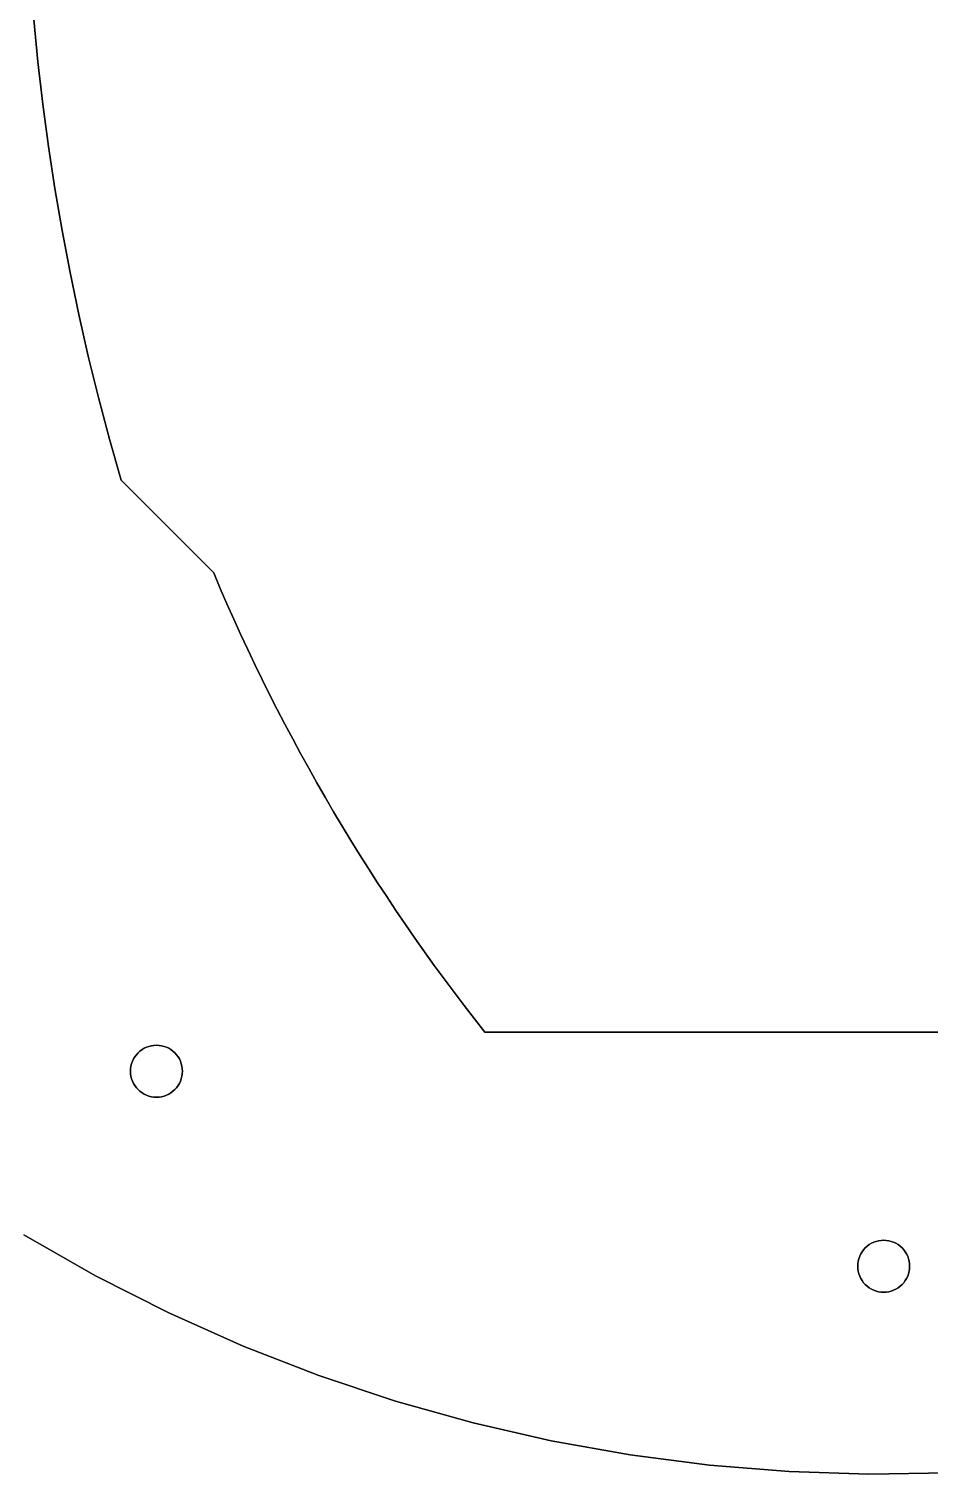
# Model space of a CAD drawing. Header units: metres. Extents: x 0 to 16, y 0 to 13.9.
# Drawn here: x 3.89 to 8.22, y 0 to 6.95 of the extents above; entities that cross this region are included whole.
import ezdxf

# ---------------------------------------------------------------- set-up
doc = ezdxf.new("R2010")
doc.units = ezdxf.units.M

msp = doc.modelspace()

# ---------------------------------------------------------------- linework, layer by layer
for points in [[(3.92951, 6.79161, 0.625), (3.92951, 6.79161), (3.90963, 6.99525), (3.90963, 6.99525, 0.625)], [(3.90963, 6.99525, 0.625), (3.90963, 6.99525), (3.92951, 6.79161), (3.92951, 6.79161, 0.625)], [(3.95307, 6.58827, 0.625), (3.95307, 6.58827), (3.92951, 6.79161), (3.92951, 6.79161, 0.625)], [(3.92951, 6.79161, 0.625), (3.92951, 6.79161), (3.95307, 6.58827), (3.95307, 6.58827, 0.625)], [(3.98029, 6.38528, 0.625), (3.98029, 6.38528), (3.95307, 6.58827), (3.95307, 6.58827, 0.625)], [(3.95307, 6.58827, 0.625), (3.95307, 6.58827), (3.98029, 6.38528), (3.98029, 6.38528, 0.625)], [(4.01118, 6.18267, 0.625), (4.01118, 6.18267), (3.98029, 6.38528), (3.98029, 6.38528, 0.625)], [(3.98029, 6.38528, 0.625), (3.98029, 6.38528), (4.01118, 6.18267), (4.01118, 6.18267, 0.625)], [(4.04575, 5.98052, 0.625), (4.04575, 5.98052), (4.01118, 6.18267), (4.01118, 6.18267, 0.625)], [(4.01118, 6.18267, 0.625), (4.01118, 6.18267), (4.04575, 5.98052), (4.04575, 5.98052, 0.625)], [(4.08397, 5.77885, 0.625), (4.08397, 5.77885), (4.04575, 5.98052), (4.04575, 5.98052, 0.625)], [(4.04575, 5.98052, 0.625), (4.04575, 5.98052), (4.08397, 5.77885), (4.08397, 5.77885, 0.625)], [(4.12587, 5.57773, 0.625), (4.12587, 5.57773), (4.08397, 5.77885), (4.08397, 5.77885, 0.625)], [(4.08397, 5.77885, 0.625), (4.08397, 5.77885), (4.12587, 5.57773), (4.12587, 5.57773, 0.625)], [(4.17144, 5.3772, 0.625), (4.17144, 5.3772), (4.12587, 5.57773), (4.12587, 5.57773, 0.625)], [(4.12587, 5.57773, 0.625), (4.12587, 5.57773), (4.17144, 5.3772), (4.17144, 5.3772, 0.625)], [(4.22068, 5.17732, 0.625), (4.22068, 5.17732), (4.17144, 5.3772), (4.17144, 5.3772, 0.625)], [(4.17144, 5.3772, 0.625), (4.17144, 5.3772), (4.22068, 5.17732), (4.22068, 5.17732, 0.625)], [(4.27358, 4.97813, 0.625), (4.27358, 4.97813), (4.22068, 5.17732), (4.22068, 5.17732, 0.625)], [(4.22068, 5.17732, 0.625), (4.22068, 5.17732), (4.27358, 4.97813), (4.27358, 4.97813, 0.625)], [(4.33015, 4.77968, 0.625), (4.33015, 4.77968), (4.27358, 4.97813), (4.27358, 4.97813, 0.625)], [(4.27358, 4.97813, 0.625), (4.27358, 4.97813), (4.33015, 4.77968), (4.33015, 4.77968, 0.625)], [(4.77541, 4.33398, 0.625), (4.77541, 4.33398), (4.33015, 4.77968), (4.33015, 4.77968, 0.625)], [(4.33015, 4.77968, 0.625), (4.33015, 4.77968), (4.77541, 4.33398), (4.77541, 4.33398, 0.625)], [(4.8069, 4.25991, 0.625), (4.8069, 4.25991), (4.77541, 4.33398), (4.77541, 4.33398, 0.625)], [(4.77541, 4.33398, 0.625), (4.77541, 4.33398), (4.8069, 4.25991), (4.8069, 4.25991, 0.625)], [(4.83902, 4.18613, 0.625), (4.83902, 4.18613), (4.8069, 4.25991), (4.8069, 4.25991, 0.625)], [(4.8069, 4.25991, 0.625), (4.8069, 4.25991), (4.83902, 4.18613), (4.83902, 4.18613, 0.625)], [(4.87175, 4.11265, 0.625), (4.87175, 4.11265), (4.83902, 4.18613), (4.83902, 4.18613, 0.625)], [(4.83902, 4.18613, 0.625), (4.83902, 4.18613), (4.87175, 4.11265), (4.87175, 4.11265, 0.625)], [(4.9051, 4.03946, 0.625), (4.9051, 4.03946), (4.87175, 4.11265), (4.87175, 4.11265, 0.625)], [(4.87175, 4.11265, 0.625), (4.87175, 4.11265), (4.9051, 4.03946), (4.9051, 4.03946, 0.625)], [(4.93906, 3.96658, 0.625), (4.93906, 3.96658), (4.9051, 4.03946), (4.9051, 4.03946, 0.625)], [(4.9051, 4.03946, 0.625), (4.9051, 4.03946), (4.93906, 3.96658), (4.93906, 3.96658, 0.625)], [(4.97363, 3.894, 0.625), (4.97363, 3.894), (4.93906, 3.96658), (4.93906, 3.96658, 0.625)], [(4.93906, 3.96658, 0.625), (4.93906, 3.96658), (4.97363, 3.894), (4.97363, 3.894, 0.625)], [(5.00881, 3.82173, 0.625), (5.00881, 3.82173), (4.97363, 3.894), (4.97363, 3.894, 0.625)], [(4.97363, 3.894, 0.625), (4.97363, 3.894), (5.00881, 3.82173), (5.00881, 3.82173, 0.625)], [(5.0446, 3.74978, 0.625), (5.0446, 3.74978), (5.00881, 3.82173), (5.00881, 3.82173, 0.625)], [(5.00881, 3.82173, 0.625), (5.00881, 3.82173), (5.0446, 3.74978), (5.0446, 3.74978, 0.625)], [(5.08099, 3.67814, 0.625), (5.08099, 3.67814), (5.0446, 3.74978), (5.0446, 3.74978, 0.625)], [(5.0446, 3.74978, 0.625), (5.0446, 3.74978), (5.08099, 3.67814), (5.08099, 3.67814, 0.625)], [(5.11799, 3.60682, 0.625), (5.11799, 3.60682), (5.08099, 3.67814), (5.08099, 3.67814, 0.625)], [(5.08099, 3.67814, 0.625), (5.08099, 3.67814), (5.11799, 3.60682), (5.11799, 3.60682, 0.625)], [(5.15558, 3.53582, 0.625), (5.15558, 3.53582), (5.11799, 3.60682), (5.11799, 3.60682, 0.625)], [(5.11799, 3.60682, 0.625), (5.11799, 3.60682), (5.15558, 3.53582), (5.15558, 3.53582, 0.625)], [(5.19377, 3.46516, 0.625), (5.19377, 3.46516), (5.15558, 3.53582), (5.15558, 3.53582, 0.625)], [(5.15558, 3.53582, 0.625), (5.15558, 3.53582), (5.19377, 3.46516), (5.19377, 3.46516, 0.625)], [(5.23256, 3.39482, 0.625), (5.23256, 3.39482), (5.19377, 3.46516), (5.19377, 3.46516, 0.625)], [(5.19377, 3.46516, 0.625), (5.19377, 3.46516), (5.23256, 3.39482), (5.23256, 3.39482, 0.625)], [(5.27194, 3.32482, 0.625), (5.27194, 3.32482), (5.23256, 3.39482), (5.23256, 3.39482, 0.625)], [(5.23256, 3.39482, 0.625), (5.23256, 3.39482), (5.27194, 3.32482), (5.27194, 3.32482, 0.625)], [(5.31192, 3.25516, 0.625), (5.31192, 3.25516), (5.27194, 3.32482), (5.27194, 3.32482, 0.625)], [(5.27194, 3.32482, 0.625), (5.27194, 3.32482), (5.31192, 3.25516), (5.31192, 3.25516, 0.625)], [(5.35248, 3.18584, 0.625), (5.35248, 3.18584), (5.31192, 3.25516), (5.31192, 3.25516, 0.625)], [(5.31192, 3.25516, 0.625), (5.31192, 3.25516), (5.35248, 3.18584), (5.35248, 3.18584, 0.625)], [(5.39363, 3.11687, 0.625), (5.39363, 3.11687), (5.35248, 3.18584), (5.35248, 3.18584, 0.625)], [(5.35248, 3.18584, 0.625), (5.35248, 3.18584), (5.39363, 3.11687), (5.39363, 3.11687, 0.625)], [(5.43536, 3.04825, 0.625), (5.43536, 3.04825), (5.39363, 3.11687), (5.39363, 3.11687, 0.625)], [(5.39363, 3.11687, 0.625), (5.39363, 3.11687), (5.43536, 3.04825), (5.43536, 3.04825, 0.625)], [(5.47768, 2.97999, 0.625), (5.47768, 2.97999), (5.43536, 3.04825), (5.43536, 3.04825, 0.625)], [(5.43536, 3.04825, 0.625), (5.43536, 3.04825), (5.47768, 2.97999), (5.47768, 2.97999, 0.625)], [(5.52057, 2.91208, 0.625), (5.52057, 2.91208), (5.47768, 2.97999), (5.47768, 2.97999, 0.625)], [(5.47768, 2.97999, 0.625), (5.47768, 2.97999), (5.52057, 2.91208), (5.52057, 2.91208, 0.625)], [(5.56405, 2.84453, 0.625), (5.56405, 2.84453), (5.52057, 2.91208), (5.52057, 2.91208, 0.625)], [(5.52057, 2.91208, 0.625), (5.52057, 2.91208), (5.56405, 2.84453), (5.56405, 2.84453, 0.625)], [(5.6081, 2.77735, 0.625), (5.6081, 2.77735), (5.56405, 2.84453), (5.56405, 2.84453, 0.625)], [(5.56405, 2.84453, 0.625), (5.56405, 2.84453), (5.6081, 2.77735), (5.6081, 2.77735, 0.625)], [(5.65272, 2.71054, 0.625), (5.65272, 2.71054), (5.6081, 2.77735), (5.6081, 2.77735, 0.625)], [(5.6081, 2.77735, 0.625), (5.6081, 2.77735), (5.65272, 2.71054), (5.65272, 2.71054, 0.625)], [(5.69791, 2.6441, 0.625), (5.69791, 2.6441), (5.65272, 2.71054), (5.65272, 2.71054, 0.625)], [(5.65272, 2.71054, 0.625), (5.65272, 2.71054), (5.69791, 2.6441), (5.69791, 2.6441, 0.625)], [(5.74368, 2.57804, 0.625), (5.74368, 2.57804), (5.69791, 2.6441), (5.69791, 2.6441, 0.625)], [(5.69791, 2.6441, 0.625), (5.69791, 2.6441), (5.74368, 2.57804), (5.74368, 2.57804, 0.625)], [(5.79001, 2.51236, 0.625), (5.79001, 2.51236), (5.74368, 2.57804), (5.74368, 2.57804, 0.625)], [(5.74368, 2.57804, 0.625), (5.74368, 2.57804), (5.79001, 2.51236), (5.79001, 2.51236, 0.625)], [(5.8369, 2.44706, 0.625), (5.8369, 2.44706), (5.79001, 2.51236), (5.79001, 2.51236, 0.625)], [(5.79001, 2.51236, 0.625), (5.79001, 2.51236), (5.8369, 2.44706), (5.8369, 2.44706, 0.625)], [(5.88436, 2.38215, 0.625), (5.88436, 2.38215), (5.8369, 2.44706), (5.8369, 2.44706, 0.625)], [(5.8369, 2.44706, 0.625), (5.8369, 2.44706), (5.88436, 2.38215), (5.88436, 2.38215, 0.625)], [(5.93238, 2.31764, 0.625), (5.93238, 2.31764), (5.88436, 2.38215), (5.88436, 2.38215, 0.625)], [(5.88436, 2.38215, 0.625), (5.88436, 2.38215), (5.93238, 2.31764), (5.93238, 2.31764, 0.625)], [(5.98095, 2.25351, 0.625), (5.98095, 2.25351), (5.93238, 2.31764), (5.93238, 2.31764, 0.625)], [(5.93238, 2.31764, 0.625), (5.93238, 2.31764), (5.98095, 2.25351), (5.98095, 2.25351, 0.625)], [(6.03008, 2.18979, 0.625), (6.03008, 2.18979), (5.98095, 2.25351), (5.98095, 2.25351, 0.625)], [(5.98095, 2.25351, 0.625), (5.98095, 2.25351), (6.03008, 2.18979), (6.03008, 2.18979, 0.625)], [(6.07977, 2.12647, 0.625), (6.07977, 2.12647), (6.03008, 2.18979), (6.03008, 2.18979, 0.625)], [(6.03008, 2.18979, 0.625), (6.03008, 2.18979), (6.07977, 2.12647), (6.07977, 2.12647, 0.625)], [(9.92023, 2.12647, 0.625), (9.92023, 2.12647), (6.07977, 2.12647), (6.07977, 2.12647, 0.625)], [(6.07977, 2.12647, 0.625), (6.07977, 2.12647), (9.92023, 2.12647), (9.92023, 2.12647, 0.625)], [(4.39607, 2.00727, 0.625), (4.39607, 2.00727), (4.40337, 2.01712), (4.40337, 2.01712, 0.625)], [(4.40337, 2.01712, 0.625), (4.40337, 2.01712), (4.41161, 2.02621), (4.41161, 2.02621, 0.625)], [(4.41161, 2.02621, 0.625), (4.41161, 2.02621), (4.4207, 2.03445), (4.4207, 2.03445, 0.625)], [(4.4207, 2.03445, 0.625), (4.4207, 2.03445), (4.43055, 2.04176), (4.43055, 2.04176, 0.625)], [(4.43055, 2.04176, 0.625), (4.43055, 2.04176), (4.44108, 2.04806), (4.44108, 2.04806, 0.625)], [(4.44108, 2.04806, 0.625), (4.44108, 2.04806), (4.45216, 2.05331), (4.45216, 2.05331, 0.625)], [(4.45216, 2.05331, 0.625), (4.45216, 2.05331), (4.46371, 2.05744), (4.46371, 2.05744, 0.625)], [(4.46371, 2.05744, 0.625), (4.46371, 2.05744), (4.47561, 2.06042), (4.47561, 2.06042, 0.625)], [(4.47561, 2.06042, 0.625), (4.47561, 2.06042), (4.48775, 2.06222), (4.48775, 2.06222, 0.625)], [(4.48775, 2.06222, 0.625), (4.48775, 2.06222), (4.5, 2.06282), (4.5, 2.06282, 0.625)], [(4.5, 2.06282, 0.625), (4.5, 2.06282), (4.51225, 2.06222), (4.51225, 2.06222, 0.625)], [(4.51225, 2.06222, 0.625), (4.51225, 2.06222), (4.52439, 2.06042), (4.52439, 2.06042, 0.625)], [(4.52439, 2.06042, 0.625), (4.52439, 2.06042), (4.53629, 2.05744), (4.53629, 2.05744, 0.625)], [(4.53629, 2.05744, 0.625), (4.53629, 2.05744), (4.52439, 2.06042), (4.52439, 2.06042, 0.625)], [(4.52439, 2.06042), (4.53629, 2.05744), (4.53629, 2.05744, 0.625), (4.52439, 2.06042, 0.625)], [(4.53629, 2.05744, 0.625), (4.53629, 2.05744), (4.54784, 2.05331), (4.54784, 2.05331, 0.625)], [(4.54784, 2.05331, 0.625), (4.54784, 2.05331), (4.53629, 2.05744), (4.53629, 2.05744, 0.625)], [(4.53629, 2.05744), (4.54784, 2.05331), (4.54784, 2.05331, 0.625), (4.53629, 2.05744, 0.625)], [(4.54784, 2.05331, 0.625), (4.54784, 2.05331), (4.55892, 2.04806), (4.55892, 2.04806, 0.625)], [(4.55892, 2.04806, 0.625), (4.55892, 2.04806), (4.54784, 2.05331), (4.54784, 2.05331, 0.625)], [(4.54784, 2.05331), (4.55892, 2.04806), (4.55892, 2.04806, 0.625), (4.54784, 2.05331, 0.625)], [(4.55892, 2.04806, 0.625), (4.55892, 2.04806), (4.56945, 2.04176), (4.56945, 2.04176, 0.625)], [(4.56945, 2.04176, 0.625), (4.56945, 2.04176), (4.55892, 2.04806), (4.55892, 2.04806, 0.625)], [(4.55892, 2.04806), (4.56945, 2.04176), (4.56945, 2.04176, 0.625), (4.55892, 2.04806, 0.625)], [(4.56945, 2.04176, 0.625), (4.56945, 2.04176), (4.5793, 2.03445), (4.5793, 2.03445, 0.625)], [(4.5793, 2.03445, 0.625), (4.5793, 2.03445), (4.56945, 2.04176), (4.56945, 2.04176, 0.625)], [(4.56945, 2.04176), (4.5793, 2.03445), (4.5793, 2.03445, 0.625), (4.56945, 2.04176, 0.625)], [(4.5793, 2.03445, 0.625), (4.5793, 2.03445), (4.58839, 2.02621), (4.58839, 2.02621, 0.625)], [(4.58839, 2.02621, 0.625), (4.58839, 2.02621), (4.5793, 2.03445), (4.5793, 2.03445, 0.625)], [(4.5793, 2.03445), (4.58839, 2.02621), (4.58839, 2.02621, 0.625), (4.5793, 2.03445, 0.625)], [(4.58839, 2.02621, 0.625), (4.58839, 2.02621), (4.59663, 2.01712), (4.59663, 2.01712, 0.625)], [(4.59663, 2.01712, 0.625), (4.59663, 2.01712), (4.58839, 2.02621), (4.58839, 2.02621, 0.625)], [(4.58839, 2.02621), (4.59663, 2.01712), (4.59663, 2.01712, 0.625), (4.58839, 2.02621, 0.625)], [(4.59663, 2.01712, 0.625), (4.59663, 2.01712), (4.60393, 2.00727), (4.60393, 2.00727, 0.625)], [(4.60393, 2.00727, 0.625), (4.60393, 2.00727), (4.59663, 2.01712), (4.59663, 2.01712, 0.625)], [(4.59663, 2.01712), (4.60393, 2.00727), (4.60393, 2.00727, 0.625), (4.59663, 2.01712, 0.625)], [(4.375, 1.93782, 0.625), (4.375, 1.93782), (4.3756, 1.95007), (4.3756, 1.95007, 0.625)], [(4.3756, 1.95007, 0.625), (4.3756, 1.95007), (4.3774, 1.96221), (4.3774, 1.96221, 0.625)], [(4.3774, 1.96221, 0.625), (4.3774, 1.96221), (4.38038, 1.97411), (4.38038, 1.97411, 0.625)], [(4.38038, 1.97411, 0.625), (4.38038, 1.97411), (4.38452, 1.98566), (4.38452, 1.98566, 0.625)], [(4.38452, 1.98566, 0.625), (4.38452, 1.98566), (4.38976, 1.99675), (4.38976, 1.99675, 0.625)], [(4.38976, 1.99675, 0.625), (4.38976, 1.99675), (4.39607, 2.00727), (4.39607, 2.00727, 0.625)], [(4.60393, 2.00727, 0.625), (4.60393, 2.00727), (4.61024, 1.99675), (4.61024, 1.99675, 0.625)], [(4.61024, 1.99675, 0.625), (4.61024, 1.99675), (4.60393, 2.00727), (4.60393, 2.00727, 0.625)], [(4.60393, 2.00727), (4.61024, 1.99675), (4.61024, 1.99675, 0.625), (4.60393, 2.00727, 0.625)], [(4.61024, 1.99675, 0.625), (4.61024, 1.99675), (4.61548, 1.98566), (4.61548, 1.98566, 0.625)], [(4.61548, 1.98566, 0.625), (4.61548, 1.98566), (4.61024, 1.99675), (4.61024, 1.99675, 0.625)], [(4.61024, 1.99675), (4.61548, 1.98566), (4.61548, 1.98566, 0.625), (4.61024, 1.99675, 0.625)], [(4.61548, 1.98566, 0.625), (4.61548, 1.98566), (4.61962, 1.97411), (4.61962, 1.97411, 0.625)], [(4.61962, 1.97411, 0.625), (4.61962, 1.97411), (4.61548, 1.98566), (4.61548, 1.98566, 0.625)], [(4.61548, 1.98566), (4.61962, 1.97411), (4.61962, 1.97411, 0.625), (4.61548, 1.98566, 0.625)], [(4.61962, 1.97411, 0.625), (4.61962, 1.97411), (4.6226, 1.96221), (4.6226, 1.96221, 0.625)], [(4.6226, 1.96221, 0.625), (4.6226, 1.96221), (4.61962, 1.97411), (4.61962, 1.97411, 0.625)], [(4.61962, 1.97411), (4.6226, 1.96221), (4.6226, 1.96221, 0.625), (4.61962, 1.97411, 0.625)], [(4.6226, 1.96221, 0.625), (4.6226, 1.96221), (4.6244, 1.95007), (4.6244, 1.95007, 0.625)], [(4.6244, 1.95007, 0.625), (4.6244, 1.95007), (4.6226, 1.96221), (4.6226, 1.96221, 0.625)], [(4.6226, 1.96221), (4.6244, 1.95007), (4.6244, 1.95007, 0.625), (4.6226, 1.96221, 0.625)], [(4.6244, 1.95007, 0.625), (4.6244, 1.95007), (4.625, 1.93782), (4.625, 1.93782, 0.625)], [(4.625, 1.93782, 0.625), (4.625, 1.93782), (4.6244, 1.95007), (4.6244, 1.95007, 0.625)], [(4.6244, 1.95007), (4.625, 1.93782), (4.625, 1.93782, 0.625), (4.6244, 1.95007, 0.625)], [(4.3756, 1.92557, 0.625), (4.3756, 1.92557), (4.375, 1.93782), (4.375, 1.93782, 0.625)], [(4.3774, 1.91344, 0.625), (4.3774, 1.91344), (4.3756, 1.92557), (4.3756, 1.92557, 0.625)], [(4.38038, 1.90154, 0.625), (4.38038, 1.90154), (4.3774, 1.91344), (4.3774, 1.91344, 0.625)], [(4.38452, 1.88999, 0.625), (4.38452, 1.88999), (4.38038, 1.90154), (4.38038, 1.90154, 0.625)], [(4.38976, 1.8789, 0.625), (4.38976, 1.8789), (4.38452, 1.88999), (4.38452, 1.88999, 0.625)], [(4.39607, 1.86838, 0.625), (4.39607, 1.86838), (4.38976, 1.8789), (4.38976, 1.8789, 0.625)], [(4.61024, 1.8789, 0.625), (4.61024, 1.8789), (4.60393, 1.86838), (4.60393, 1.86838, 0.625)], [(4.60393, 1.86838, 0.625), (4.60393, 1.86838), (4.61024, 1.8789), (4.61024, 1.8789, 0.625)], [(4.61024, 1.8789), (4.60393, 1.86838), (4.60393, 1.86838, 0.625), (4.61024, 1.8789, 0.625)], [(4.61548, 1.88999, 0.625), (4.61548, 1.88999), (4.61024, 1.8789), (4.61024, 1.8789, 0.625)], [(4.61024, 1.8789, 0.625), (4.61024, 1.8789), (4.61548, 1.88999), (4.61548, 1.88999, 0.625)], [(4.61548, 1.88999), (4.61024, 1.8789), (4.61024, 1.8789, 0.625), (4.61548, 1.88999, 0.625)], [(4.61962, 1.90154, 0.625), (4.61962, 1.90154), (4.61548, 1.88999), (4.61548, 1.88999, 0.625)], [(4.61548, 1.88999, 0.625), (4.61548, 1.88999), (4.61962, 1.90154), (4.61962, 1.90154, 0.625)], [(4.61962, 1.90154), (4.61548, 1.88999), (4.61548, 1.88999, 0.625), (4.61962, 1.90154, 0.625)], [(4.6226, 1.91344, 0.625), (4.6226, 1.91344), (4.61962, 1.90154), (4.61962, 1.90154, 0.625)], [(4.61962, 1.90154, 0.625), (4.61962, 1.90154), (4.6226, 1.91344), (4.6226, 1.91344, 0.625)], [(4.6226, 1.91344), (4.61962, 1.90154), (4.61962, 1.90154, 0.625), (4.6226, 1.91344, 0.625)], [(4.6244, 1.92557, 0.625), (4.6244, 1.92557), (4.6226, 1.91344), (4.6226, 1.91344, 0.625)], [(4.6226, 1.91344, 0.625), (4.6226, 1.91344), (4.6244, 1.92557), (4.6244, 1.92557, 0.625)], [(4.6244, 1.92557), (4.6226, 1.91344), (4.6226, 1.91344, 0.625), (4.6244, 1.92557, 0.625)], [(4.625, 1.93782, 0.625), (4.625, 1.93782), (4.6244, 1.92557), (4.6244, 1.92557, 0.625)], [(4.6244, 1.92557, 0.625), (4.6244, 1.92557), (4.625, 1.93782), (4.625, 1.93782, 0.625)], [(4.625, 1.93782), (4.6244, 1.92557), (4.6244, 1.92557, 0.625), (4.625, 1.93782, 0.625)], [(4.40337, 1.85852, 0.625), (4.40337, 1.85852), (4.39607, 1.86838), (4.39607, 1.86838, 0.625)], [(4.41161, 1.84943, 0.625), (4.41161, 1.84943), (4.40337, 1.85852), (4.40337, 1.85852, 0.625)], [(4.4207, 1.8412, 0.625), (4.4207, 1.8412), (4.41161, 1.84943), (4.41161, 1.84943, 0.625)], [(4.43055, 1.83389, 0.625), (4.43055, 1.83389), (4.4207, 1.8412), (4.4207, 1.8412, 0.625)], [(4.44108, 1.82758, 0.625), (4.44108, 1.82758), (4.43055, 1.83389), (4.43055, 1.83389, 0.625)], [(4.45216, 1.82234, 0.625), (4.45216, 1.82234), (4.44108, 1.82758), (4.44108, 1.82758, 0.625)], [(4.46371, 1.8182, 0.625), (4.46371, 1.8182), (4.45216, 1.82234), (4.45216, 1.82234, 0.625)], [(4.47561, 1.81522, 0.625), (4.47561, 1.81522), (4.46371, 1.8182), (4.46371, 1.8182, 0.625)], [(4.48775, 1.81342, 0.625), (4.48775, 1.81342), (4.47561, 1.81522), (4.47561, 1.81522, 0.625)], [(4.47561, 1.81522, 0.625), (4.47561, 1.81522), (4.48775, 1.81342), (4.48775, 1.81342, 0.625)], [(4.48775, 1.81342), (4.47561, 1.81522), (4.47561, 1.81522, 0.625), (4.48775, 1.81342, 0.625)], [(4.5, 1.81282, 0.625), (4.5, 1.81282), (4.48775, 1.81342), (4.48775, 1.81342, 0.625)], [(4.48775, 1.81342, 0.625), (4.48775, 1.81342), (4.5, 1.81282), (4.5, 1.81282, 0.625)], [(4.5, 1.81282), (4.48775, 1.81342), (4.48775, 1.81342, 0.625), (4.5, 1.81282, 0.625)], [(4.51225, 1.81342, 0.625), (4.51225, 1.81342), (4.5, 1.81282), (4.5, 1.81282, 0.625)], [(4.5, 1.81282, 0.625), (4.5, 1.81282), (4.51225, 1.81342), (4.51225, 1.81342, 0.625)], [(4.51225, 1.81342), (4.5, 1.81282), (4.5, 1.81282, 0.625), (4.51225, 1.81342, 0.625)], [(4.52439, 1.81522, 0.625), (4.52439, 1.81522), (4.51225, 1.81342), (4.51225, 1.81342, 0.625)], [(4.51225, 1.81342, 0.625), (4.51225, 1.81342), (4.52439, 1.81522), (4.52439, 1.81522, 0.625)], [(4.52439, 1.81522), (4.51225, 1.81342), (4.51225, 1.81342, 0.625), (4.52439, 1.81522, 0.625)], [(4.53629, 1.8182, 0.625), (4.53629, 1.8182), (4.52439, 1.81522), (4.52439, 1.81522, 0.625)], [(4.52439, 1.81522, 0.625), (4.52439, 1.81522), (4.53629, 1.8182), (4.53629, 1.8182, 0.625)], [(4.53629, 1.8182), (4.52439, 1.81522), (4.52439, 1.81522, 0.625), (4.53629, 1.8182, 0.625)], [(4.54784, 1.82234, 0.625), (4.54784, 1.82234), (4.53629, 1.8182), (4.53629, 1.8182, 0.625)], [(4.53629, 1.8182, 0.625), (4.53629, 1.8182), (4.54784, 1.82234), (4.54784, 1.82234, 0.625)], [(4.54784, 1.82234), (4.53629, 1.8182), (4.53629, 1.8182, 0.625), (4.54784, 1.82234, 0.625)], [(4.55892, 1.82758, 0.625), (4.55892, 1.82758), (4.54784, 1.82234), (4.54784, 1.82234, 0.625)], [(4.54784, 1.82234, 0.625), (4.54784, 1.82234), (4.55892, 1.82758), (4.55892, 1.82758, 0.625)], [(4.55892, 1.82758), (4.54784, 1.82234), (4.54784, 1.82234, 0.625), (4.55892, 1.82758, 0.625)], [(4.56945, 1.83389, 0.625), (4.56945, 1.83389), (4.55892, 1.82758), (4.55892, 1.82758, 0.625)], [(4.55892, 1.82758, 0.625), (4.55892, 1.82758), (4.56945, 1.83389), (4.56945, 1.83389, 0.625)], [(4.56945, 1.83389), (4.55892, 1.82758), (4.55892, 1.82758, 0.625), (4.56945, 1.83389, 0.625)], [(4.5793, 1.8412, 0.625), (4.5793, 1.8412), (4.56945, 1.83389), (4.56945, 1.83389, 0.625)], [(4.56945, 1.83389, 0.625), (4.56945, 1.83389), (4.5793, 1.8412), (4.5793, 1.8412, 0.625)], [(4.5793, 1.8412), (4.56945, 1.83389), (4.56945, 1.83389, 0.625), (4.5793, 1.8412, 0.625)], [(4.58839, 1.84943, 0.625), (4.58839, 1.84943), (4.5793, 1.8412), (4.5793, 1.8412, 0.625)], [(4.5793, 1.8412, 0.625), (4.5793, 1.8412), (4.58839, 1.84943), (4.58839, 1.84943, 0.625)], [(4.58839, 1.84943), (4.5793, 1.8412), (4.5793, 1.8412, 0.625), (4.58839, 1.84943, 0.625)], [(4.59663, 1.85852, 0.625), (4.59663, 1.85852), (4.58839, 1.84943), (4.58839, 1.84943, 0.625)], [(4.58839, 1.84943, 0.625), (4.58839, 1.84943), (4.59663, 1.85852), (4.59663, 1.85852, 0.625)], [(4.59663, 1.85852), (4.58839, 1.84943), (4.58839, 1.84943, 0.625), (4.59663, 1.85852, 0.625)], [(4.60393, 1.86838, 0.625), (4.60393, 1.86838), (4.59663, 1.85852), (4.59663, 1.85852, 0.625)], [(4.59663, 1.85852, 0.625), (4.59663, 1.85852), (4.60393, 1.86838), (4.60393, 1.86838, 0.625)], [(4.60393, 1.86838), (4.59663, 1.85852), (4.59663, 1.85852, 0.625), (4.60393, 1.86838, 0.625)], [(3.8623, 1.15129, 0.625), (3.8623, 1.15129), (4.20711, 0.954086), (4.20711, 0.954086, 0.625)], [(4.20711, 0.954086, 0.625), (4.20711, 0.954086), (3.8623, 1.15129), (3.8623, 1.15129, 0.625)], [(7.94108, 1.11024, 0.625), (7.94108, 1.11024), (7.95216, 1.11548), (7.95216, 1.11548, 0.625)], [(7.95216, 1.11548, 0.625), (7.95216, 1.11548), (7.96371, 1.11962), (7.96371, 1.11962, 0.625)], [(7.96371, 1.11962, 0.625), (7.96371, 1.11962), (7.97561, 1.1226), (7.97561, 1.1226, 0.625)], [(7.97561, 1.1226, 0.625), (7.97561, 1.1226), (7.98775, 1.1244), (7.98775, 1.1244, 0.625)], [(7.98775, 1.1244, 0.625), (7.98775, 1.1244), (8, 1.125), (8, 1.125, 0.625)], [(8, 1.125, 0.625), (8, 1.125), (8.01225, 1.1244), (8.01225, 1.1244, 0.625)], [(8.01225, 1.1244, 0.625), (8.01225, 1.1244), (8.02439, 1.1226), (8.02439, 1.1226, 0.625)], [(8.02439, 1.1226, 0.625), (8.02439, 1.1226), (8.01225, 1.1244), (8.01225, 1.1244, 0.625)], [(8.01225, 1.1244), (8.02439, 1.1226), (8.02439, 1.1226, 0.625), (8.01225, 1.1244, 0.625)], [(8.02439, 1.1226, 0.625), (8.02439, 1.1226), (8.03629, 1.11962), (8.03629, 1.11962, 0.625)], [(8.03629, 1.11962, 0.625), (8.03629, 1.11962), (8.02439, 1.1226), (8.02439, 1.1226, 0.625)], [(8.02439, 1.1226), (8.03629, 1.11962), (8.03629, 1.11962, 0.625), (8.02439, 1.1226, 0.625)], [(8.03629, 1.11962, 0.625), (8.03629, 1.11962), (8.04784, 1.11548), (8.04784, 1.11548, 0.625)], [(8.04784, 1.11548, 0.625), (8.04784, 1.11548), (8.03629, 1.11962), (8.03629, 1.11962, 0.625)], [(8.03629, 1.11962), (8.04784, 1.11548), (8.04784, 1.11548, 0.625), (8.03629, 1.11962, 0.625)], [(8.04784, 1.11548, 0.625), (8.04784, 1.11548), (8.05892, 1.11024), (8.05892, 1.11024, 0.625)], [(8.05892, 1.11024, 0.625), (8.05892, 1.11024), (8.04784, 1.11548), (8.04784, 1.11548, 0.625)], [(8.04784, 1.11548), (8.05892, 1.11024), (8.05892, 1.11024, 0.625), (8.04784, 1.11548, 0.625)], [(7.88038, 1.03629, 0.625), (7.88038, 1.03629), (7.88452, 1.04784), (7.88452, 1.04784, 0.625)], [(7.88452, 1.04784, 0.625), (7.88452, 1.04784), (7.88976, 1.05892), (7.88976, 1.05892, 0.625)], [(7.88976, 1.05892, 0.625), (7.88976, 1.05892), (7.89607, 1.06945), (7.89607, 1.06945, 0.625)], [(7.89607, 1.06945, 0.625), (7.89607, 1.06945), (7.90337, 1.0793), (7.90337, 1.0793, 0.625)], [(7.90337, 1.0793, 0.625), (7.90337, 1.0793), (7.91161, 1.08839), (7.91161, 1.08839, 0.625)], [(7.91161, 1.08839, 0.625), (7.91161, 1.08839), (7.9207, 1.09663), (7.9207, 1.09663, 0.625)], [(7.9207, 1.09663, 0.625), (7.9207, 1.09663), (7.93055, 1.10393), (7.93055, 1.10393, 0.625)], [(7.93055, 1.10393, 0.625), (7.93055, 1.10393), (7.94108, 1.11024), (7.94108, 1.11024, 0.625)], [(8.05892, 1.11024, 0.625), (8.05892, 1.11024), (8.06945, 1.10393), (8.06945, 1.10393, 0.625)], [(8.06945, 1.10393, 0.625), (8.06945, 1.10393), (8.05892, 1.11024), (8.05892, 1.11024, 0.625)], [(8.05892, 1.11024), (8.06945, 1.10393), (8.06945, 1.10393, 0.625), (8.05892, 1.11024, 0.625)], [(8.06945, 1.10393, 0.625), (8.06945, 1.10393), (8.0793, 1.09663), (8.0793, 1.09663, 0.625)], [(8.0793, 1.09663, 0.625), (8.0793, 1.09663), (8.06945, 1.10393), (8.06945, 1.10393, 0.625)], [(8.06945, 1.10393), (8.0793, 1.09663), (8.0793, 1.09663, 0.625), (8.06945, 1.10393, 0.625)], [(8.0793, 1.09663, 0.625), (8.0793, 1.09663), (8.08839, 1.08839), (8.08839, 1.08839, 0.625)], [(8.08839, 1.08839, 0.625), (8.08839, 1.08839), (8.0793, 1.09663), (8.0793, 1.09663, 0.625)], [(8.0793, 1.09663), (8.08839, 1.08839), (8.08839, 1.08839, 0.625), (8.0793, 1.09663, 0.625)], [(8.08839, 1.08839, 0.625), (8.08839, 1.08839), (8.09663, 1.0793), (8.09663, 1.0793, 0.625)], [(8.09663, 1.0793, 0.625), (8.09663, 1.0793), (8.08839, 1.08839), (8.08839, 1.08839, 0.625)], [(8.08839, 1.08839), (8.09663, 1.0793), (8.09663, 1.0793, 0.625), (8.08839, 1.08839, 0.625)], [(8.09663, 1.0793, 0.625), (8.09663, 1.0793), (8.10393, 1.06945), (8.10393, 1.06945, 0.625)], [(8.10393, 1.06945, 0.625), (8.10393, 1.06945), (8.09663, 1.0793), (8.09663, 1.0793, 0.625)], [(8.09663, 1.0793), (8.10393, 1.06945), (8.10393, 1.06945, 0.625), (8.09663, 1.0793, 0.625)], [(8.10393, 1.06945, 0.625), (8.10393, 1.06945), (8.11024, 1.05892), (8.11024, 1.05892, 0.625)], [(8.11024, 1.05892, 0.625), (8.11024, 1.05892), (8.10393, 1.06945), (8.10393, 1.06945, 0.625)], [(8.10393, 1.06945), (8.11024, 1.05892), (8.11024, 1.05892, 0.625), (8.10393, 1.06945, 0.625)], [(8.11024, 1.05892, 0.625), (8.11024, 1.05892), (8.11548, 1.04784), (8.11548, 1.04784, 0.625)], [(8.11548, 1.04784, 0.625), (8.11548, 1.04784), (8.11024, 1.05892), (8.11024, 1.05892, 0.625)], [(8.11024, 1.05892), (8.11548, 1.04784), (8.11548, 1.04784, 0.625), (8.11024, 1.05892, 0.625)], [(8.11548, 1.04784, 0.625), (8.11548, 1.04784), (8.11962, 1.03629), (8.11962, 1.03629, 0.625)], [(8.11962, 1.03629, 0.625), (8.11962, 1.03629), (8.11548, 1.04784), (8.11548, 1.04784, 0.625)], [(8.11548, 1.04784), (8.11962, 1.03629), (8.11962, 1.03629, 0.625), (8.11548, 1.04784, 0.625)], [(7.875, 1, 0.625), (7.875, 1), (7.8756, 1.01225), (7.8756, 1.01225, 0.625)], [(7.8756, 0.987748, 0.625), (7.8756, 0.987748), (7.875, 1), (7.875, 1, 0.625)], [(7.8756, 1.01225, 0.625), (7.8756, 1.01225), (7.8774, 1.02439), (7.8774, 1.02439, 0.625)], [(7.8774, 0.975614, 0.625), (7.8774, 0.975614), (7.8756, 0.987748), (7.8756, 0.987748, 0.625)], [(7.8774, 1.02439, 0.625), (7.8774, 1.02439), (7.88038, 1.03629), (7.88038, 1.03629, 0.625)], [(7.88038, 0.963714, 0.625), (7.88038, 0.963714), (7.8774, 0.975614), (7.8774, 0.975614, 0.625)], [(8.11962, 1.03629, 0.625), (8.11962, 1.03629), (8.1226, 1.02439), (8.1226, 1.02439, 0.625)], [(8.1226, 1.02439, 0.625), (8.1226, 1.02439), (8.11962, 1.03629), (8.11962, 1.03629, 0.625)], [(8.11962, 1.03629), (8.1226, 1.02439), (8.1226, 1.02439, 0.625), (8.11962, 1.03629, 0.625)], [(8.1226, 0.975614, 0.625), (8.1226, 0.975614), (8.11962, 0.963714), (8.11962, 0.963714, 0.625)], [(8.11962, 0.963714, 0.625), (8.11962, 0.963714), (8.1226, 0.975614), (8.1226, 0.975614, 0.625)], [(8.1226, 0.975614), (8.11962, 0.963714), (8.11962, 0.963714, 0.625), (8.1226, 0.975614, 0.625)], [(8.1226, 1.02439, 0.625), (8.1226, 1.02439), (8.1244, 1.01225), (8.1244, 1.01225, 0.625)], [(8.1244, 1.01225, 0.625), (8.1244, 1.01225), (8.1226, 1.02439), (8.1226, 1.02439, 0.625)], [(8.1226, 1.02439), (8.1244, 1.01225), (8.1244, 1.01225, 0.625), (8.1226, 1.02439, 0.625)], [(8.1244, 0.987748, 0.625), (8.1244, 0.987748), (8.1226, 0.975614), (8.1226, 0.975614, 0.625)], [(8.1226, 0.975614, 0.625), (8.1226, 0.975614), (8.1244, 0.987748), (8.1244, 0.987748, 0.625)], [(8.1244, 0.987748), (8.1226, 0.975614), (8.1226, 0.975614, 0.625), (8.1244, 0.987748, 0.625)], [(8.1244, 1.01225, 0.625), (8.1244, 1.01225), (8.125, 1), (8.125, 1, 0.625)], [(8.125, 1, 0.625), (8.125, 1), (8.1244, 1.01225), (8.1244, 1.01225, 0.625)], [(8.1244, 1.01225), (8.125, 1), (8.125, 1, 0.625), (8.1244, 1.01225, 0.625)], [(8.125, 1, 0.625), (8.125, 1), (8.1244, 0.987748), (8.1244, 0.987748, 0.625)], [(8.1244, 0.987748, 0.625), (8.1244, 0.987748), (8.125, 1), (8.125, 1, 0.625)], [(8.125, 1), (8.1244, 0.987748), (8.1244, 0.987748, 0.625), (8.125, 1, 0.625)], [(4.20711, 0.954086, 0.625), (4.20711, 0.954086), (4.55901, 0.775475), (4.55901, 0.775475, 0.625)], [(4.55901, 0.775475, 0.625), (4.55901, 0.775475), (4.20711, 0.954086), (4.20711, 0.954086, 0.625)], [(7.88452, 0.952165, 0.625), (7.88452, 0.952165), (7.88038, 0.963714), (7.88038, 0.963714, 0.625)], [(7.88976, 0.941075, 0.625), (7.88976, 0.941075), (7.88452, 0.952165), (7.88452, 0.952165, 0.625)], [(7.89607, 0.930554, 0.625), (7.89607, 0.930554), (7.88976, 0.941075), (7.88976, 0.941075, 0.625)], [(7.90337, 0.920701, 0.625), (7.90337, 0.920701), (7.89607, 0.930554), (7.89607, 0.930554, 0.625)], [(7.91161, 0.911612, 0.625), (7.91161, 0.911612), (7.90337, 0.920701), (7.90337, 0.920701, 0.625)], [(7.9207, 0.903374, 0.625), (7.9207, 0.903374), (7.91161, 0.911612), (7.91161, 0.911612, 0.625)], [(8.08839, 0.911612, 0.625), (8.08839, 0.911612), (8.0793, 0.903374), (8.0793, 0.903374, 0.625)], [(8.0793, 0.903374, 0.625), (8.0793, 0.903374), (8.08839, 0.911612), (8.08839, 0.911612, 0.625)], [(8.08839, 0.911612), (8.0793, 0.903374), (8.0793, 0.903374, 0.625), (8.08839, 0.911612, 0.625)], [(8.09663, 0.920701, 0.625), (8.09663, 0.920701), (8.08839, 0.911612), (8.08839, 0.911612, 0.625)], [(8.08839, 0.911612, 0.625), (8.08839, 0.911612), (8.09663, 0.920701), (8.09663, 0.920701, 0.625)], [(8.09663, 0.920701), (8.08839, 0.911612), (8.08839, 0.911612, 0.625), (8.09663, 0.920701, 0.625)], [(8.10393, 0.930554, 0.625), (8.10393, 0.930554), (8.09663, 0.920701), (8.09663, 0.920701, 0.625)], [(8.09663, 0.920701, 0.625), (8.09663, 0.920701), (8.10393, 0.930554), (8.10393, 0.930554, 0.625)], [(8.10393, 0.930554), (8.09663, 0.920701), (8.09663, 0.920701, 0.625), (8.10393, 0.930554, 0.625)], [(8.11024, 0.941075, 0.625), (8.11024, 0.941075), (8.10393, 0.930554), (8.10393, 0.930554, 0.625)], [(8.10393, 0.930554, 0.625), (8.10393, 0.930554), (8.11024, 0.941075), (8.11024, 0.941075, 0.625)], [(8.11024, 0.941075), (8.10393, 0.930554), (8.10393, 0.930554, 0.625), (8.11024, 0.941075, 0.625)], [(8.11548, 0.952165, 0.625), (8.11548, 0.952165), (8.11024, 0.941075), (8.11024, 0.941075, 0.625)], [(8.11024, 0.941075, 0.625), (8.11024, 0.941075), (8.11548, 0.952165), (8.11548, 0.952165, 0.625)], [(8.11548, 0.952165), (8.11024, 0.941075), (8.11024, 0.941075, 0.625), (8.11548, 0.952165, 0.625)], [(8.11962, 0.963714, 0.625), (8.11962, 0.963714), (8.11548, 0.952165), (8.11548, 0.952165, 0.625)], [(8.11548, 0.952165, 0.625), (8.11548, 0.952165), (8.11962, 0.963714), (8.11962, 0.963714, 0.625)], [(8.11962, 0.963714), (8.11548, 0.952165), (8.11548, 0.952165, 0.625), (8.11962, 0.963714, 0.625)], [(7.93055, 0.896066, 0.625), (7.93055, 0.896066), (7.9207, 0.903374), (7.9207, 0.903374, 0.625)], [(7.94108, 0.88976, 0.625), (7.94108, 0.88976), (7.93055, 0.896066), (7.93055, 0.896066, 0.625)], [(7.95216, 0.884515, 0.625), (7.95216, 0.884515), (7.94108, 0.88976), (7.94108, 0.88976, 0.625)], [(7.96371, 0.880382, 0.625), (7.96371, 0.880382), (7.95216, 0.884515), (7.95216, 0.884515, 0.625)], [(7.97561, 0.877402, 0.625), (7.97561, 0.877402), (7.96371, 0.880382), (7.96371, 0.880382, 0.625)], [(7.98775, 0.875602, 0.625), (7.98775, 0.875602), (7.97561, 0.877402), (7.97561, 0.877402, 0.625)], [(8, 0.875, 0.625), (8, 0.875), (7.98775, 0.875602), (7.98775, 0.875602, 0.625)], [(7.98775, 0.875602, 0.625), (7.98775, 0.875602), (8, 0.875), (8, 0.875, 0.625)], [(8, 0.875), (7.98775, 0.875602), (7.98775, 0.875602, 0.625), (8, 0.875, 0.625)], [(8.01225, 0.875602, 0.625), (8.01225, 0.875602), (8, 0.875), (8, 0.875, 0.625)], [(8, 0.875, 0.625), (8, 0.875), (8.01225, 0.875602), (8.01225, 0.875602, 0.625)], [(8.01225, 0.875602), (8, 0.875), (8, 0.875, 0.625), (8.01225, 0.875602, 0.625)], [(8.02439, 0.877402, 0.625), (8.02439, 0.877402), (8.01225, 0.875602), (8.01225, 0.875602, 0.625)], [(8.01225, 0.875602, 0.625), (8.01225, 0.875602), (8.02439, 0.877402), (8.02439, 0.877402, 0.625)], [(8.02439, 0.877402), (8.01225, 0.875602), (8.01225, 0.875602, 0.625), (8.02439, 0.877402, 0.625)], [(8.03629, 0.880382, 0.625), (8.03629, 0.880382), (8.02439, 0.877402), (8.02439, 0.877402, 0.625)], [(8.02439, 0.877402, 0.625), (8.02439, 0.877402), (8.03629, 0.880382), (8.03629, 0.880382, 0.625)], [(8.03629, 0.880382), (8.02439, 0.877402), (8.02439, 0.877402, 0.625), (8.03629, 0.880382, 0.625)], [(8.04784, 0.884515, 0.625), (8.04784, 0.884515), (8.03629, 0.880382), (8.03629, 0.880382, 0.625)], [(8.03629, 0.880382, 0.625), (8.03629, 0.880382), (8.04784, 0.884515), (8.04784, 0.884515, 0.625)], [(8.04784, 0.884515), (8.03629, 0.880382), (8.03629, 0.880382, 0.625), (8.04784, 0.884515, 0.625)], [(8.05892, 0.88976, 0.625), (8.05892, 0.88976), (8.04784, 0.884515), (8.04784, 0.884515, 0.625)], [(8.04784, 0.884515, 0.625), (8.04784, 0.884515), (8.05892, 0.88976), (8.05892, 0.88976, 0.625)], [(8.05892, 0.88976), (8.04784, 0.884515), (8.04784, 0.884515, 0.625), (8.05892, 0.88976, 0.625)], [(8.06945, 0.896066, 0.625), (8.06945, 0.896066), (8.05892, 0.88976), (8.05892, 0.88976, 0.625)], [(8.05892, 0.88976, 0.625), (8.05892, 0.88976), (8.06945, 0.896066), (8.06945, 0.896066, 0.625)], [(8.06945, 0.896066), (8.05892, 0.88976), (8.05892, 0.88976, 0.625), (8.06945, 0.896066, 0.625)], [(8.0793, 0.903374, 0.625), (8.0793, 0.903374), (8.06945, 0.896066), (8.06945, 0.896066, 0.625)], [(8.06945, 0.896066, 0.625), (8.06945, 0.896066), (8.0793, 0.903374), (8.0793, 0.903374, 0.625)], [(8.0793, 0.903374), (8.06945, 0.896066), (8.06945, 0.896066, 0.625), (8.0793, 0.903374, 0.625)], [(4.55901, 0.775475, 0.625), (4.55901, 0.775475), (4.91731, 0.615433), (4.91731, 0.615433, 0.625)], [(4.91731, 0.615433, 0.625), (4.91731, 0.615433), (4.55901, 0.775475), (4.55901, 0.775475, 0.625)], [(4.91731, 0.615433, 0.625), (4.91731, 0.615433), (5.28128, 0.473932), (5.28128, 0.473932, 0.625)], [(5.28128, 0.473932, 0.625), (5.28128, 0.473932), (4.91731, 0.615433), (4.91731, 0.615433, 0.625)], [(5.28128, 0.473932, 0.625), (5.28128, 0.473932), (5.65023, 0.350946), (5.65023, 0.350946, 0.625)], [(5.65023, 0.350946, 0.625), (5.65023, 0.350946), (5.28128, 0.473932), (5.28128, 0.473932, 0.625)], [(5.65023, 0.350946, 0.625), (5.65023, 0.350946), (6.02343, 0.246445), (6.02343, 0.246445, 0.625)], [(6.02343, 0.246445, 0.625), (6.02343, 0.246445), (5.65023, 0.350946), (5.65023, 0.350946, 0.625)], [(6.02343, 0.246445, 0.625), (6.02343, 0.246445), (6.40017, 0.160403), (6.40017, 0.160403, 0.625)], [(6.40017, 0.160403, 0.625), (6.40017, 0.160403), (6.02343, 0.246445), (6.02343, 0.246445, 0.625)], [(6.40017, 0.160403, 0.625), (6.40017, 0.160403), (6.77976, 0.092791), (6.77976, 0.092791, 0.625)], [(6.77976, 0.092791, 0.625), (6.77976, 0.092791), (6.40017, 0.160403), (6.40017, 0.160403, 0.625)], [(6.77976, 0.092791, 0.625), (6.77976, 0.092791), (7.16147, 0.043583), (7.16147, 0.043583, 0.625)], [(7.16147, 0.043583, 0.625), (7.16147, 0.043583), (6.77976, 0.092791), (6.77976, 0.092791, 0.625)], [(7.16147, 0.043583, 0.625), (7.16147, 0.043583), (7.5446, 0.012749), (7.5446, 0.012749, 0.625)], [(7.5446, 0.012749, 0.625), (7.5446, 0.012749), (7.16147, 0.043583), (7.16147, 0.043583, 0.625)], [(7.5446, 0.012749, 0.625), (7.5446, 0.012749), (7.92843, 0.000263), (7.92843, 0.000263, 0.625)], [(7.92843, 0.000263, 0.625), (7.92843, 0.000263), (7.5446, 0.012749), (7.5446, 0.012749, 0.625)], [(7.92843, 0.000263, 0.625), (7.92843, 0.000263), (8.31226, 0.006097), (8.31226, 0.006097, 0.625)], [(8.31226, 0.006097, 0.625), (8.31226, 0.006097), (7.92843, 0.000263), (7.92843, 0.000263, 0.625)]]:
    msp.add_3dface(points)

doc.saveas('drawing.dxf')
